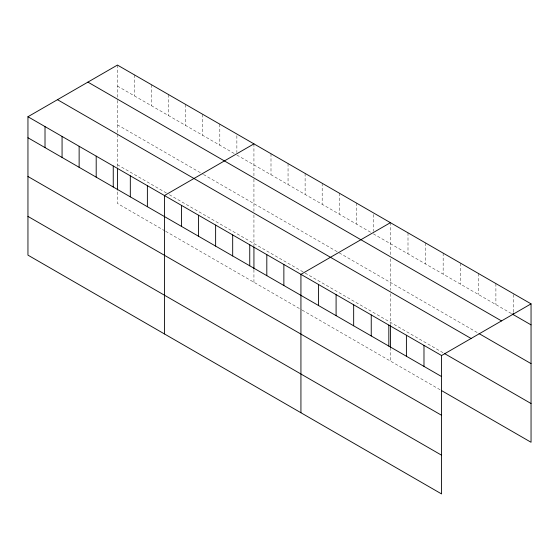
<?xml version="1.0" encoding="UTF-8"?>
<svg xmlns="http://www.w3.org/2000/svg" width="559" height="559" viewBox="0 0 559 559"><rect width="100%" height="100%" fill="white"/><g stroke="black" fill="none" stroke-linecap="round" stroke-linejoin="round"><path stroke-width="0.42" stroke-dasharray="2.79 2.1" d="M253.933 179.208L253.933 211.435M253.933 175.84L253.933 143.873M390.427 258.852L390.427 290.24M390.427 254.638L390.427 222.671M117.439 86.086L234.647 153.753M236.869 155.039L371.134 232.558M373.363 233.844L511.275 313.466M117.439 124.825L202.749 174.073M203.49 174.506L338.495 252.451M339.236 252.878L478.315 333.171M117.439 164.73L166.4 193.002M169.37 194.714L304.375 272.659M305.116 273.085L443.161 352.785M164.919 230.881L117.439 203.469L117.439 190.836M165.66 231.307L301.406 309.679M302.146 310.112L440.226 389.826M513.469 294.558L513.469 312.215M495.896 283.567L495.896 304.585M478.315 273.414L478.315 294.439M460.735 263.268L460.735 284.286M443.161 253.122L443.161 274.141M425.581 242.969L425.581 263.988M408 232.823L408 253.842M390.427 293.706L390.427 324.863M390.427 347.6L390.427 361.072M373.363 214.502L373.363 231.321M356.3 202.973L356.3 223.991M339.236 193.121L339.236 214.146M322.18 183.275L322.18 204.294M305.116 173.423L305.116 194.441M288.053 163.57L288.053 184.589M270.996 153.718L270.996 174.743M253.933 214.908L253.933 246.065M253.933 269.641L253.933 282.274M236.869 135.704L236.869 152.516M219.813 124.168L219.813 145.193M202.749 114.322L202.749 135.341M185.686 104.47L185.686 125.489M168.622 94.618L168.622 115.643M151.566 84.772L151.566 105.791M134.502 74.92L134.502 95.938M117.439 65.068L117.439 99.565M117.439 100.403L117.439 133.503M117.439 134.37L117.439 167.26"/><path stroke-width="0.84" d="M27.95 116.733L441.561 355.531L441.561 493.932L27.95 255.135L27.95 116.733L117.439 65.068L531.05 303.865L531.05 442.267L441.694 390.671M253.933 143.873L164.444 195.538L164.444 333.94M390.427 222.671L300.931 274.343L300.931 412.745M441.561 355.531L531.05 303.865M512.009 313.892L531.05 324.884M87.91 82.117L501.521 320.915M479.049 333.597L531.05 363.623M57.479 99.684L471.09 338.481M444.622 353.63L531.05 403.528M27.95 137.759L441.561 376.549M27.95 176.49L441.561 415.288M27.95 216.403L441.561 455.194M513.469 313.054L513.469 314.738M423.981 345.385L423.981 366.404M406.4 335.232L406.4 356.251M390.427 325.708L390.427 347.6M388.826 325.086L388.826 346.105M371.246 314.934L371.246 335.959M353.665 304.788L353.665 325.806M336.092 294.635L336.092 315.66M318.511 284.489L318.511 305.507M283.867 264.491L283.867 285.509M266.811 254.638L266.811 275.664M253.933 246.903L253.933 268.795M249.747 244.793L249.747 265.811M232.684 234.941L232.684 255.959M215.627 225.088L215.627 246.107M198.564 215.236L198.564 236.261M181.5 205.391L181.5 226.409M147.38 185.686L147.38 206.711M130.317 175.84L130.317 196.859M117.439 168.105L117.439 189.997M113.253 165.988L113.253 187.006M96.197 156.136L96.197 177.161M79.133 146.29L79.133 167.309M62.07 136.438L62.07 157.456M45.013 126.586L45.013 147.604"/></g></svg>
